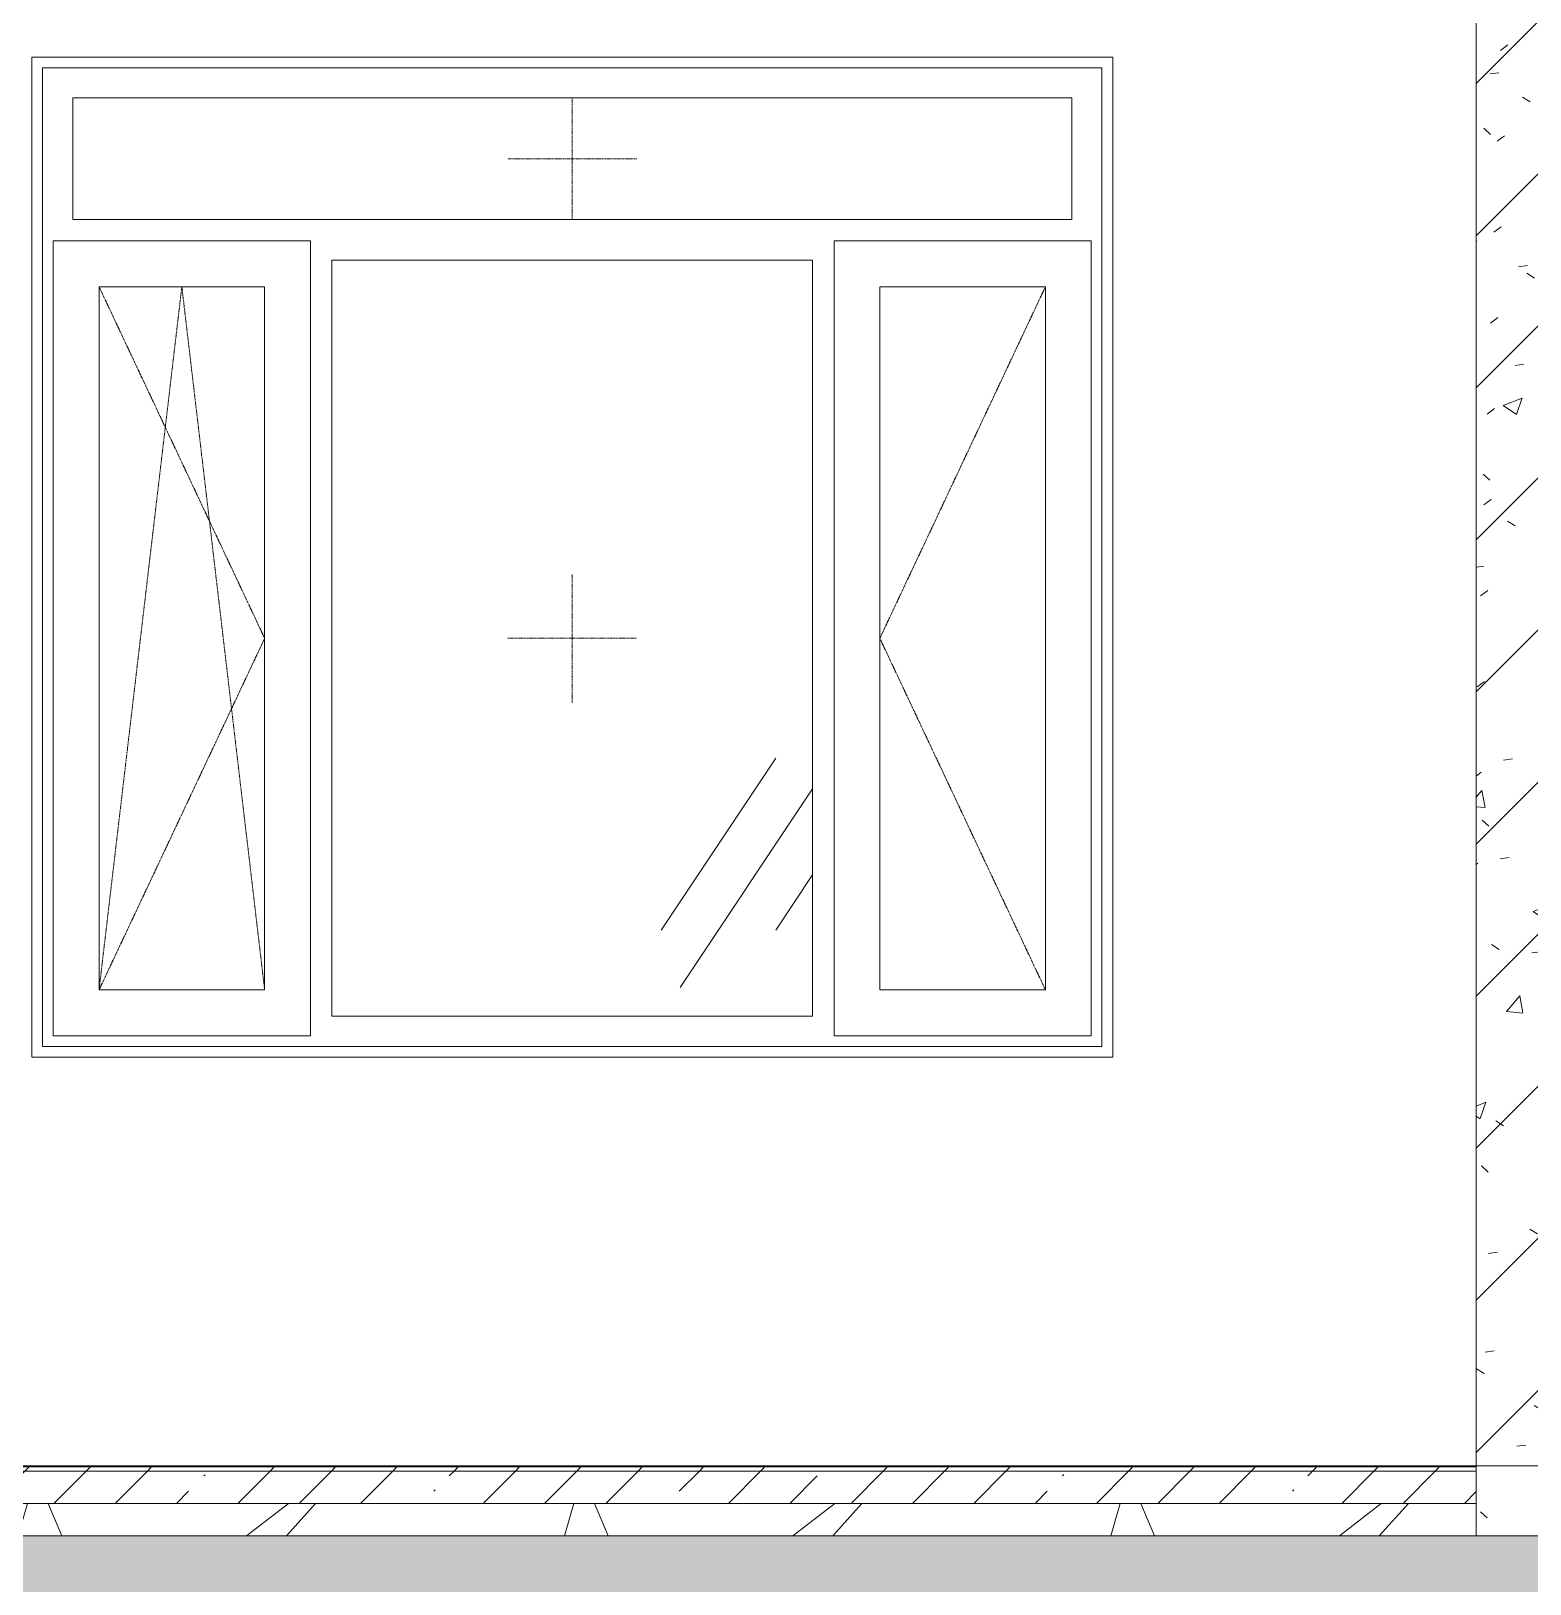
# Model space of a CAD drawing. Header units: millimetres. Extents: x -515342 to 330399, y -224905 to 507333.
# Drawn here: x 96163 to 98951, y 97862 to 100750 of the extents above; entities that cross this region are included whole.
import ezdxf

# ---------------------------------------------------------------- set-up
doc = ezdxf.new("R2010")
doc.units = ezdxf.units.MM
doc.linetypes.add('ASVP_Штриховая_ш2 п1', pattern=[3, 2, -1])
doc.layers.get('0').update_dxf_attribs({"lineweight": 0})
for name, color, linetype, lineweight in [('Линии', 7, 'Continuous', 0), ('Окна', 7, 'Continuous', 0), ('Окна открывание', 7, 'Continuous', 0), ('Перекрытие', 7, 'Continuous', 0), ('Стены внутренние', 7, 'Continuous', 0), ('Стены перегородки', 7, 'Continuous', 0)]:
    doc.layers.add(name, color=color, linetype=linetype, lineweight=lineweight)
pattern_1 = [(236.31, (49717.4, 8823.7), (-1777.9963, -3556.002), [641.07, -5769.6]), (236.31, (49752.95, 8717), (-1777.9963, -3556.002), [384.64, -6026.03]), (236.31, (49539.6, 8717), (-1777.9963, -3556.002), [384.64, -6026.03])]
pattern_2 = [(45, (136801.12, 95610.5), (-114.04925, 114.04925), []), (45, (136915.17, 95610.5), (-114.04925, 114.04925), [201.613, -40.323, 3.353, -36.97])]

# ---------------------------------------------------------------- blocks, each defined once
blk = doc.blocks.new('Окно_ПВХ_3Створки_1Фрамуга-верх - АР_Окно_ОП_1820_h_х1970_3ст2фр-в-V70-О_АР_П_Разрез 1-1')
at = {"layer": 'Окна'}
h = blk.add_hatch(dxfattribs=at)
h.set_pattern_fill('FP_5', color=256, style=0, pattern_type=2)
h.set_pattern_definition(pattern_1)
h.paths.add_polyline_path([(8139.1, 10935), (8447.1, 10935), (8447.1, 12243), (8139.1, 12243), (8139.1, 11243)])
at = {"layer": 'Окна открывание'}
h = blk.add_hatch(dxfattribs=at)
h.set_pattern_fill('FP_5', color=256, style=0, pattern_type=2)
h.set_pattern_definition(pattern_1)
h.paths.add_polyline_path([(8496.1, 12368), (9948.1, 12368), (9948.1, 12594), (8090.1, 12594), (8090.1, 12368), (8345.5, 12368)])
h = blk.add_hatch(dxfattribs=at)
h.set_pattern_fill('FP_5', color=256, style=0, pattern_type=2)
h.set_pattern_definition(pattern_1)
h.paths.add_polyline_path([(8572.1, 10886), (9466.1, 10886), (9466.1, 12292), (8572.1, 12292), (8572.1, 10979.1)])
at = {"layer": 'Окна', "color": 253, "true_color": 0xaaaaaa}
for p, q in [((8034.1, 12650), (10004.1, 12650)), ((8034.1, 12650), (8034.1, 10830)), ((8034.1, 10830), (8034.1, 12650)), ((8034.1, 12650), (10004.1, 12650)), ((10004.1, 12650), (10004.1, 10830)), ((10004.1, 12650), (10004.1, 10830)), ((9948.1, 12594), (8090.1, 12594)), ((8090.1, 12594), (8090.1, 12368)), ((9948.1, 12368), (9948.1, 12594)), ((9948.1, 12368), (8090.1, 12368)), ((8532.1, 12328), (8054.1, 12328)), ((8054.1, 10850), (8054.1, 12328)), ((8532.1, 10850), (8532.1, 12328)), ((9984.1, 12328), (9506.1, 12328)), ((9506.1, 10850), (9506.1, 12328)), ((9984.1, 10850), (9984.1, 12328)), ((8572.1, 12292), (8572.1, 10886)), ((9466.1, 12292), (8572.1, 12292)), ((9466.1, 12292), (9466.1, 10886)), ((8139.1, 12243), (8447.1, 12243)), ((8139.1, 10935), (8139.1, 12243)), ((8447.1, 12243), (8447.1, 10935)), ((9591.1, 12243), (9899.1, 12243)), ((9591.1, 10935), (9591.1, 12243)), ((9899.1, 12243), (9899.1, 10935)), ((8447.1, 10935), (8139.1, 10935)), ((9899.1, 10935), (9591.1, 10935)), ((8572.1, 10886), (9466.1, 10886)), ((8054.1, 10850), (8532.1, 10850)), ((9506.1, 10850), (9984.1, 10850)), ((10004.1, 10830), (8034.1, 10830)), ((10004.1, 10830), (8034.1, 10830))]:
    blk.add_line(p, q, dxfattribs=at)
at = {"layer": 'Окна открывание', "linetype": 'ASVP_Штриховая_ш2 п1'}
for p, q in [((9019.1, 12368), (9019.1, 12594)), ((9139.1, 12481), (8899.1, 12481)), ((8139.1, 10935), (8293.1, 12243)), ((8139.1, 12243), (8447.1, 11589)), ((8293.1, 12243), (8447.1, 10935)), ((9899.1, 12243), (9591.1, 11589)), ((9019.1, 11469), (9019.1, 11709)), ((8447.1, 11589), (8139.1, 10935)), ((8899.1, 11589), (9139.1, 11589)), ((9591.1, 11589), (9899.1, 10935))]:
    blk.add_line(p, q, dxfattribs=at)
blk = doc.blocks.new('СД_Люблино_Фасады_rvt-1-О_АР_П_Разрез 1-1')
at = {"layer": 'Стены внутренние'}
for p, q in [((8014.1, 12670), (10024.1, 12670)), ((8014.1, 10810), (8014.1, 12670)), ((10024.1, 12670), (10024.1, 10810)), ((10024.1, 10810), (8014.1, 10810))]:
    blk.add_line(p, q, dxfattribs=at)
at = {"layer": 'Окна', "lineweight": 9}
blk.add_blockref('Окно_ПВХ_3Створки_1Фрамуга-верх - АР_Окно_ОП_1820_h_х1970_3ст2фр-в-V70-О_АР_П_Разрез 1-1', (0, 0), dxfattribs=at)

msp = doc.modelspace()

# ---------------------------------------------------------------- hatches: boundary and pattern name
at = {"layer": 'Перекрытие'}
h = msp.add_hatch(dxfattribs=at)
h.set_pattern_fill('FP_19', color=256, style=0, pattern_type=2)
h.set_pattern_definition(pattern_2)
h.paths.add_polyline_path([(98567.9335, 98071.3929), (98850.5296, 98071.3929), (98850.5296, 98079.3929), (91995.5296, 98079.3929), (91995.5296, 98071.3929), (97739.1672, 98071.3929)])
h = msp.add_hatch(dxfattribs=at)
h.set_pattern_fill('FP_19', color=256, style=0, pattern_type=2)
h.set_pattern_definition(pattern_2)
h.paths.add_polyline_path([(98567.9335, 98011.3929), (98850.5296, 98011.3929), (98850.5296, 98071.3929), (91995.5296, 98071.3929), (91995.5296, 98011.3929), (97739.1672, 98011.3929)])
h = msp.add_hatch(dxfattribs=at)
h.set_pattern_fill('FP_23', color=256, style=0, pattern_type=2)
h.set_pattern_definition([(228.013, (137532.64, 96626.49), (-8127.96659, -9144.02968), [136.689, -13532.193]), (184.97, (137441.203, 96524.893), (12191.995474, 1016.05502), [234.562, -23221.62]), (132.51, (137207.52, 96504.57), (10159.91241, -11176.07977), [165.393, -16373.889]), (267.274, (136811.283, 96250.573), (1015.889526, 20320.005773), [213.602, -21146.575]), (292.834, (136801.123, 96037.213), (-5080.074175, 12191.97012), [209.453, -20735.923]), (357.274, (136882.403, 95844.173), (-20320.005773, 1015.889526), [213.602, -21146.575]), (37.694, (137095.763, 95834.013), (-13208.042725, -10159.944606), [282.477, -27965.247]), (72.255, (137319.283, 96006.733), (7112.12749, 22351.9589), [266.688, -26402.102]), (121.43, (137400.563, 96260.733), (-8128.10005, 13207.93827), [214.325, -21218.218]), (175.236, (137288.8, 96443.61), (11175.99406, -1016.06972), [244.685, -11989.575]), (222.397, (137044.963, 96463.933), (-12192.085586, -11175.907293), [316.431, -31326.709]), (138.814, (137817.12, 96240.41), (-7111.99222, 6096.00977), [108.002, -10692.226]), (171.469, (137735.843, 96311.533), (13207.991535, -2032.054043), [205.473, -20341.855]), (225, (137532.64, 96342), (1e-13, -1016.001), [143.684, -1293.157]), (203.199, (137461.52, 96463.93), (5079.98556, 2032.0367), [77.377, -7660.249]), (291.801, (137390.4, 96433.45), (-1015.9787, 3048.0072), [109.426, -5361.9]), (30.964, (137431.04, 96331.85), (3047.9913, 2032.0134), [177.728, -5746.52]), (161.565, (137583.44, 96423.3), (2031.999, -1016.0024), [128.515, -3084.36]), (16.39, (136801.12, 96433.453), (10159.97517, 3048.081194), [180.035, -17823.531]), (70.346, (136973.84, 96484.25), (-4064.03389, -11175.98797), [151.04, -14952.887]), (293.199, (137583.44, 96626.49), (-2032.0367, 5079.98556), [154.752, -7582.873]), (343.61, (137644.4, 96484.253), (-10159.97517, 3048.081194), [180.035, -17823.531]), (339.444, (136801.12, 95803.53), (-5080.00148, 2031.99615), [173.614, -8507.094]), (294.775, (136963.68, 95742.57), (-5079.97321, 11176.01259), [145.469, -14401.437]), (66.801, (137593.6, 95610.49), (2032.0367, 5079.98556), [154.752, -7582.873]), (17.354, (137654.56, 95752.73), (-13208.00149, -4063.99474), [170.313, -16860.951]), (69.444, (137095.76, 95610.49), (-2031.99615, -5080.00148), [86.807, -8593.901]), (101.31, (137532.64, 95610.5), (-1016.0048, 4063.9989), [51.806, -5128.797]), (165.964, (137522.48, 95661.3), (3048.0036, -1015.9877), [209.453, -3979.62]), (186.009, (137319.28, 95712.093), (10159.99987, 1015.999794), [194.107, -19216.546]), (303.69, (137431.04, 96240.4), (-1015.9976, 2032.0017), [146.53, -3516.71]), (353.157, (137512.323, 96118.493), (17271.99206, -2032.068835), [255.823, -25326.404]), (60.945, (137766.32, 96088.01), (-4064.04974, -7111.97225), [104.603, -10355.757]), (90, (137817.1, 96179.5), (-1016, 1016), [60.96, -955.04]), (120.256, (137298.96, 95742.57), (4063.94492, -7112.03103), [141.147, -13973.576]), (48.013, (137227.84, 95864.49), (8127.96659, 9144.02968), [273.377, -13395.505]), (0, (137410.7, 96067.7), (1016, 1016), [264.16, -751.84]), (325.305, (137674.88, 96067.69), (-10160.01873, 7111.97318), [160.644, -15903.726]), (254.055, (137806.96, 95976.25), (-1015.9713, -4064.0072), [147.932, -7248.66]), (207.646, (137766.323, 95834.013), (-19303.995784, -10160.00796), [240.858, -23844.986]), (175.426, (137552.963, 95722.253), (-13207.99929, 1016.017778), [254.812, -25226.339])])
h.paths.add_polyline_path([(98567.9335, 97951.3929), (98850.5296, 97951.3929), (98850.5296, 98011.3929), (91995.5296, 98011.3929), (91995.5296, 97951.3929), (97739.1672, 97951.3929)])
h = msp.add_hatch(dxfattribs=at)
h.set_pattern_fill('FP_1', color=256, style=0, pattern_type=2)
h.set_pattern_definition([(45, (136801.12, 95610.5), (-224.5064, 224.5064), []), (45, (137025.63, 95610.5), (-224.5064, 224.5064), [396.875, -79.375, 3.353, -76.022])])
h.paths.add_polyline_path([(190085.5296, 97731.3929), (190085.5296, 97951.3929), (141000.5296, 97951.3929), (141000.5296, 97731.3929), (189732.2317, 97731.3929)])
h.paths.add_polyline_path([(88622.7373, 97731.3929), (137020.5296, 97731.3929), (137020.5296, 97951.3929), (87845.5296, 97951.3929), (87845.5296, 97731.3929)])
at = {"layer": 'Стены внутренние'}
h = msp.add_hatch(dxfattribs=at)
h.set_pattern_fill('FP_2', color=256, style=0, pattern_type=2)
h.set_pattern_definition([(45, (136801.12, 95610.5), (-141.4214, 141.4214), [])])
h.paths.add_polyline_path([(98850.5296, 97951.3929), (99000.5296, 97951.3929), (99000.5296, 101317.557), (98850.5296, 101317.557), (98850.5296, 98866.9812)])
h = msp.add_hatch(dxfattribs=at)
h.set_pattern_fill('FP_3', color=256, style=0, pattern_type=2)
h.set_pattern_definition([(50, (136801.12, 95610.5), (364.368, -31.8783), [38.1, -419.1]), (355, (136801.12, 95610.5), (-70.486, 382.1133), [30.48, -335.28]), (100.451, (136831.5, 95607.84), (293.885, 350.2334), [32.38, -356.18]), (46.184, (136801.12, 95712.1), (542.1585, -84.086), [57.15, -628.65]), (96.636, (136846.3, 95705.1), (474.805, 494.8554), [48.57, -534.27]), (351.184, (136801.1, 95712.1), (474.81, 494.85), [45.72, -502.92]), (21, (136851.92, 95686.7), (303.2285, -204.5305), [38.1, -419.1]), (326, (136851.92, 95686.7), (123.604, 368.376), [30.48, -335.28]), (71.451, (136877.2, 95669.65), (426.834, 163.8427), [32.38, -356.18]), (37.5, (136801.12, 95610.49), (6.17665, 169.11015), [16.764, -314.452, 16.764, -323.596, -336.55]), (37.5, (136801.12, 95610.49), (6.17665, 169.11015), [-671.576, 16.764, -319.786]), (7.5, (136801.12, 95610.5), (133.6389, 200.3615), [16.764, -177.292, 16.764, -306.832, -128.27]), (7.5, (136801.12, 95610.5), (133.6389, 200.3615), [-517.652, 16.764, -111.506]), (327.5, (136687.84, 95610.49), (271.1818, -11.45836), [16.764, -110.236, 16.764, -379.476, -525.78]), (327.5, (136687.84, 95610.49), (271.1818, -11.45836), [-523.24, 16.764, -509.016]), (317.5, (136637.04, 95610.5), (296.2585, 50.8528), [16.764, -148.336, 16.764, -246.38, -373.38]), (317.5, (136637.04, 95610.5), (296.2585, 50.8528), [-428.244, 16.764, -356.616])])
h.paths.add_polyline_path([(98850.5296, 97951.3929), (99000.5296, 97951.3929), (99000.5296, 101317.557), (98850.5296, 101317.557), (98850.5296, 98866.9812)])

# ---------------------------------------------------------------- linework, layer by layer
at = {"layer": 'Линии'}
msp.add_line((88345.5296, 98081.3929), (137020.5296, 98081.3929), dxfattribs=at)
at = {"layer": 'Перекрытие'}
for p, q in [((98850.5296, 98081.3929), (91995.5296, 98081.3929)), ((98850.5296, 98079.3929), (91995.5296, 98079.3929)), ((98850.5296, 98071.3929), (91995.5296, 98071.3929)), ((98850.5296, 97951.3929), (98850.5296, 98071.3929)), ((98850.5296, 98011.3929), (91995.5296, 98011.3929)), ((87845.5296, 97951.3929), (137020.5296, 97951.3929))]:
    msp.add_line(p, q, dxfattribs=at)
at = {"layer": 'Стены перегородки'}
msp.add_line((98850.5296, 101317.557), (98850.5296, 98071.3929), dxfattribs=at)

# ---------------------------------------------------------------- block references
msp.add_blockref('СД_Люблино_Фасады_rvt-1-О_АР_П_Разрез 1-1', (88150.5296, 88031.3929))

doc.saveas('drawing.dxf')
